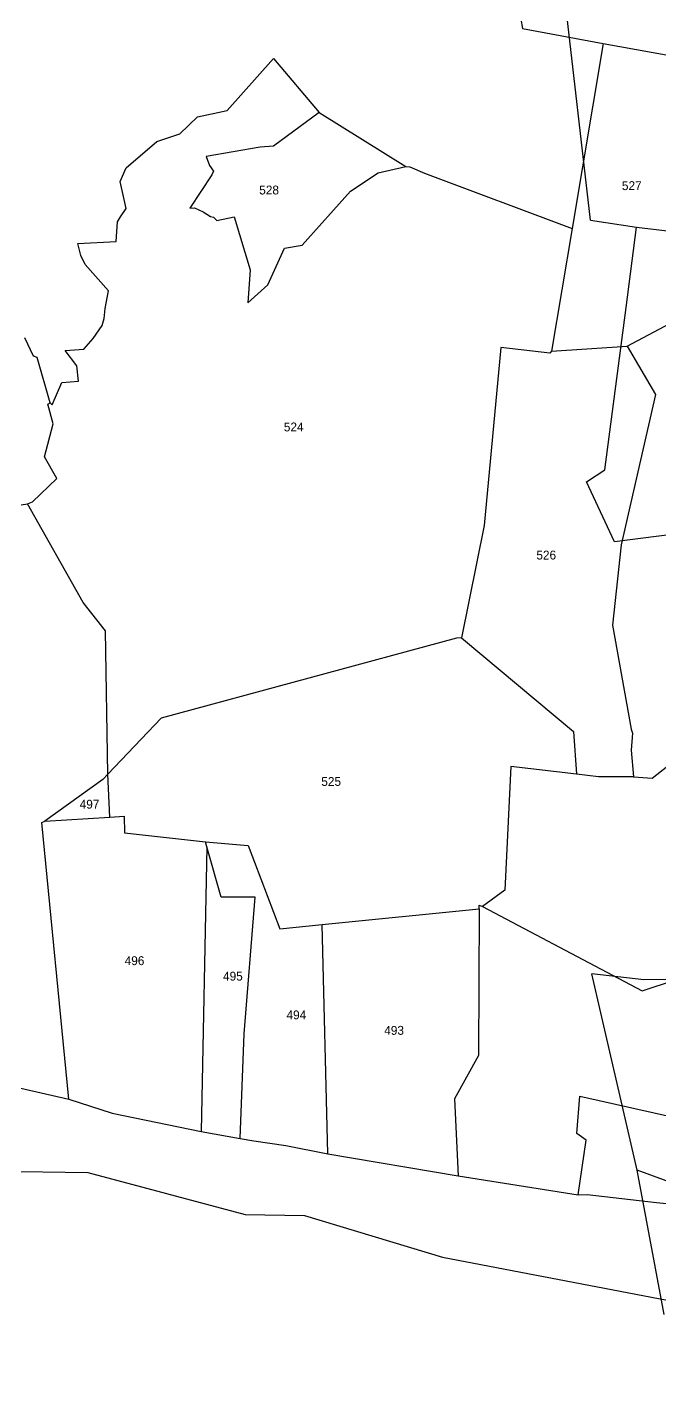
# Model space of a CAD drawing. Header units: metres. Extents: x 258138 to 260888, y 2202819 to 2205259.
# Drawn here: x 258547 to 258803, y 2202833 to 2203382 of the extents above; entities that cross this region are included whole.
import ezdxf

# ---------------------------------------------------------------- set-up
doc = ezdxf.new("R2010")
doc.units = ezdxf.units.M
doc.header["$MEASUREMENT"] = 0
for name, color, linetype in [('OFF', 1, 'Continuous'), ('POLY_PARCEL', 6, 'Continuous'), ('TEXT_PARCEL', 7, 'Continuous'), ('V_BOUND_LINE', 7, 'Continuous'), ('VILLAGE BOUNDRY', 1, 'Continuous')]:
    doc.layers.add(name, color=color, linetype=linetype)
doc.styles.add('TEXT_MAP', font='', dxfattribs={"height": 1.8})
doc.styles.get('TEXT_MAP').set_extended_font_data('Kruti Dev 050')

msp = doc.modelspace()

# ---------------------------------------------------------------- linework, layer by layer
at = {"layer": 'OFF'}
for p, q in [((258774.88, 2203303.72), (258763.61, 2203401.72)), ((258784.61, 2203173.65), (258773.36, 2203197.95)), ((258793.81, 2202919.5), (258775.55, 2202998.91)), ((258804.76, 2202861.12), (258793.81, 2202919.5))]:
    msp.add_line(p, q, dxfattribs=at)
at = {"layer": 'POLY_PARCEL'}
for p, q in [((258745.5, 2203392.67), (258747.44, 2203381.29)), ((258747.44, 2203381.29), (258780.01, 2203375.18)), ((258780.01, 2203375.18), (258767.54, 2203300.34)), ((258780.01, 2203375.18), (258813.75, 2203369.21)), ((258628.1, 2203348.17), (258646.75, 2203369.12)), ((258646.75, 2203369.12), (258665.24, 2203347.35)), ((258608.88, 2203338.62), (258616.05, 2203345.61)), ((258616.05, 2203345.61), (258628.1, 2203348.17)), ((258665.24, 2203347.35), (258646.84, 2203333.73)), ((258665.24, 2203347.35), (258700.31, 2203325.4)), ((258599.65, 2203335.6), (258608.88, 2203338.62)), ((258587.21, 2203324.95), (258599.65, 2203335.6)), ((258641.4, 2203333.33), (258619.55, 2203329.45)), ((258646.84, 2203333.73), (258641.4, 2203333.33)), ((258619.55, 2203329.45), (258620.93, 2203325.93)), ((258584.76, 2203319.43), (258587.21, 2203324.95)), ((258621.9, 2203322.14), (258612.96, 2203308.63)), ((258620.93, 2203325.93), (258622.47, 2203323.56)), ((258622.47, 2203323.56), (258621.9, 2203322.14)), ((258677.98, 2203315.49), (258689.16, 2203322.95)), ((258689.16, 2203322.95), (258700.31, 2203325.4)), ((258700.31, 2203325.4), (258701.92, 2203325.32)), ((258701.92, 2203325.32), (258707.83, 2203322.73)), ((258707.83, 2203322.73), (258767.54, 2203300.34)), ((258587.2, 2203308.44), (258584.76, 2203319.43)), ((258658.39, 2203293.61), (258677.98, 2203315.49)), ((258584.91, 2203305.06), (258587.2, 2203308.44)), ((258612.96, 2203308.63), (258614.8, 2203308.71)), ((258614.8, 2203308.71), (258618.37, 2203307.07)), ((258618.37, 2203307.07), (258621.36, 2203305.24)), ((258583.17, 2203295.17), (258583.69, 2203303.06)), ((258583.69, 2203303.06), (258584.91, 2203305.06)), ((258621.36, 2203305.24), (258622.59, 2203304.93)), ((258622.59, 2203304.93), (258623.9, 2203303.56)), ((258623.9, 2203303.56), (258630.88, 2203305.11)), ((258630.88, 2203305.11), (258637.4, 2203283.62)), ((258767.54, 2203300.34), (258759.18, 2203250.77)), ((258774.88, 2203303.72), (258793.51, 2203300.95)), ((258789.37, 2203268.42), (258793.51, 2203300.95)), ((258793.51, 2203300.95), (258826.72, 2203296.94)), ((258567.75, 2203294.29), (258583.17, 2203295.17)), ((258568.88, 2203289.5), (258567.75, 2203294.29)), ((258570.65, 2203285.83), (258568.88, 2203289.5)), ((258644.47, 2203277.56), (258651.19, 2203292.44)), ((258651.19, 2203292.44), (258658.39, 2203293.61)), ((258580.03, 2203275.12), (258570.65, 2203285.83)), ((258637.4, 2203283.62), (258636.43, 2203270.33)), ((258578.67, 2203267.99), (258580.03, 2203275.12)), ((258636.43, 2203270.33), (258644.47, 2203277.56)), ((258578.29, 2203264), (258578.67, 2203267.99)), ((258780.71, 2203202.72), (258789.37, 2203268.42)), ((258577.57, 2203261.2), (258578.29, 2203264)), ((258789.78, 2203252.83), (258807, 2203261.93)), ((258549.77, 2203248.71), (258546.31, 2203256.2)), ((258573.82, 2203255.83), (258577.57, 2203261.2)), ((258562.59, 2203251.09), (258570.15, 2203251.53)), ((258567.29, 2203244.82), (258562.59, 2203251.09)), ((258570.15, 2203251.53), (258573.82, 2203255.83)), ((258738.66, 2203252.28), (258731.92, 2203180.3)), ((258758.53, 2203249.95), (258738.66, 2203252.28)), ((258759.18, 2203250.77), (258758.53, 2203249.95)), ((258759.18, 2203250.77), (258789.78, 2203252.83)), ((258789.78, 2203252.83), (258801.22, 2203233.31)), ((258551.23, 2203248.25), (258549.77, 2203248.71)), ((258556.52, 2203229.83), (258551.23, 2203248.25)), ((258567.91, 2203238.69), (258567.29, 2203244.82)), ((258557.35, 2203229.01), (258561.24, 2203238.14)), ((258561.24, 2203238.14), (258567.91, 2203238.69)), ((258555.53, 2203229.29), (258556.52, 2203229.83)), ((258557.73, 2203221.36), (258555.53, 2203229.29)), ((258556.52, 2203229.83), (258557.35, 2203229.01)), ((258801.22, 2203233.31), (258787.28, 2203172.47)), ((258554.21, 2203208.05), (258557.73, 2203221.36)), ((258559.2, 2203199.25), (258554.21, 2203208.05)), ((258773.36, 2203197.95), (258780.71, 2203202.72)), ((258549.4, 2203189.8), (258559.2, 2203199.25)), ((258530.08, 2203186.39), (258547.37, 2203189.07)), ((258547.37, 2203189.07), (258549.4, 2203189.8)), ((258569.78, 2203149.11), (258547.37, 2203189.07)), ((258731.92, 2203180.3), (258722.77, 2203134.87)), ((258807.87, 2203176.64), (258784.61, 2203173.65)), ((258787.28, 2203172.47), (258783.9, 2203139.96)), ((258578.93, 2203137.64), (258569.78, 2203149.11)), ((258579.81, 2203079.64), (258578.93, 2203137.64)), ((258783.9, 2203139.96), (258791.39, 2203097.86)), ((258720.76, 2203134.75), (258601.33, 2203102.37)), ((258722.77, 2203134.87), (258720.76, 2203134.75)), ((258722.77, 2203134.87), (258768.04, 2203096.95)), ((258601.33, 2203102.37), (258579.81, 2203079.64)), ((258791.39, 2203097.86), (258791.93, 2203096.33)), ((258768.04, 2203096.95), (258769.34, 2203079.63)), ((258791.93, 2203096.33), (258791.34, 2203089.43)), ((258791.34, 2203089.43), (258792.28, 2203078.64)), ((258742.7, 2203082.74), (258740.31, 2203032.8)), ((258769.34, 2203079.63), (258742.7, 2203082.74)), ((258799.87, 2203078.05), (258806.19, 2203083.08)), ((258577.8, 2203077.52), (258554.33, 2203060.65)), ((258579.81, 2203079.64), (258577.8, 2203077.52)), ((258580.62, 2203062.34), (258579.81, 2203079.64)), ((258778.14, 2203078.61), (258769.34, 2203079.63)), ((258792.28, 2203078.64), (258778.14, 2203078.61)), ((258792.28, 2203078.64), (258799.87, 2203078.05)), ((258553.11, 2203060.19), (258554.33, 2203060.65)), ((258564.02, 2202948.26), (258553.11, 2203060.19)), ((258554.33, 2203060.65), (258580.62, 2203062.34)), ((258580.62, 2203062.34), (258586.38, 2203062.71)), ((258586.38, 2203062.71), (258586.59, 2203056.01)), ((258586.59, 2203056.01), (258619.28, 2203052.38)), ((258619.85, 2203050.34), (258617.61, 2202935.2)), ((258619.85, 2203050.34), (258619.28, 2203052.38)), ((258619.28, 2203052.38), (258636.5, 2203050.79)), ((258625.62, 2203029.93), (258619.85, 2203050.34)), ((258636.5, 2203050.79), (258649.38, 2203017.17)), ((258740.31, 2203032.8), (258731.35, 2203026.12)), ((258639.39, 2203030), (258625.62, 2203029.93)), ((258634.91, 2202974.68), (258639.39, 2203030)), ((258729.98, 2203025.24), (258729.94, 2203026.64)), ((258729.94, 2203026.64), (258731.35, 2203026.12)), ((258731.35, 2203026.12), (258795.78, 2202992)), ((258666.47, 2203018.88), (258729.98, 2203025.24)), ((258729.98, 2203025.24), (258729.67, 2202965.89)), ((258649.38, 2203017.17), (258666.47, 2203018.88)), ((258668.8, 2202926.13), (258666.47, 2203018.88)), ((258796.56, 2202996.51), (258775.55, 2202998.91)), ((258795.78, 2202992), (258809.27, 2202996.55)), ((258815.77, 2202996.78), (258796.56, 2202996.51)), ((258633.31, 2202932.36), (258634.91, 2202974.68)), ((258729.67, 2202965.89), (258719.97, 2202948.32)), ((258769.38, 2202934.39), (258770.68, 2202949.48)), ((258770.68, 2202949.48), (258815.21, 2202939.45)), ((258719.97, 2202948.32), (258721.43, 2202917.24)), ((258773.23, 2202931.62), (258769.38, 2202934.39)), ((258769.91, 2202909.48), (258773.23, 2202931.62)), ((258827.58, 2202907.03), (258793.81, 2202919.5))]:
    msp.add_line(p, q, dxfattribs=at)
at = {"layer": 'V_BOUND_LINE'}
for p, q in [((258490.26, 2202965.22), (258564.02, 2202948.26)), ((258564.02, 2202948.26), (258564.02, 2202948.26)), ((258564.02, 2202948.26), (258581.61, 2202942.58)), ((258581.61, 2202942.58), (258617.5, 2202935.22)), ((258617.5, 2202935.22), (258617.61, 2202935.2)), ((258617.61, 2202935.2), (258633.31, 2202932.36)), ((258633.31, 2202932.36), (258638.8, 2202931.36)), ((258638.8, 2202931.36), (258651.78, 2202929.54)), ((258651.78, 2202929.54), (258668.8, 2202926.13)), ((258668.8, 2202926.13), (258721.43, 2202917.24)), ((258721.43, 2202917.24), (258769.91, 2202909.48)), ((258769.91, 2202909.48), (258773.6, 2202909.62)), ((258773.6, 2202909.62), (258801.61, 2202906.39)), ((258801.61, 2202906.39), (258838.25, 2202902.67))]:
    msp.add_line(p, q, dxfattribs=at)
at = {"layer": 'VILLAGE BOUNDRY'}
for p, q in [((258523.64, 2202919.29), (258571.67, 2202918.56)), ((258571.67, 2202918.56), (258635.38, 2202901.56)), ((258635.38, 2202901.56), (258659.37, 2202901.19)), ((258659.37, 2202901.19), (258715.12, 2202884.36)), ((258715.12, 2202884.36), (258979.43, 2202833.48))]:
    msp.add_line(p, q, dxfattribs=at)

# ---------------------------------------------------------------- texts
at = {"layer": 'TEXT_PARCEL', "style": 'TEXT_MAP'}
for s, p in [('528', (258641.02, 2203314.15)), ('527', (258787.64, 2203315.92)), ('524', (258650.97, 2203218.32)), ('526', (258753.06, 2203166.5)), ('525', (258666.1, 2203074.93)), ('497', (258568.42, 2203065.73)), ('496', (258586.61, 2203002.45)), ('495', (258626.38, 2202996.19)), ('494', (258652.05, 2202980.52)), ('493', (258691.56, 2202974.26))]:
    msp.add_text(s, height=3.581, rotation=0.1268, dxfattribs=at).set_placement(p)

doc.saveas('drawing.dxf')
